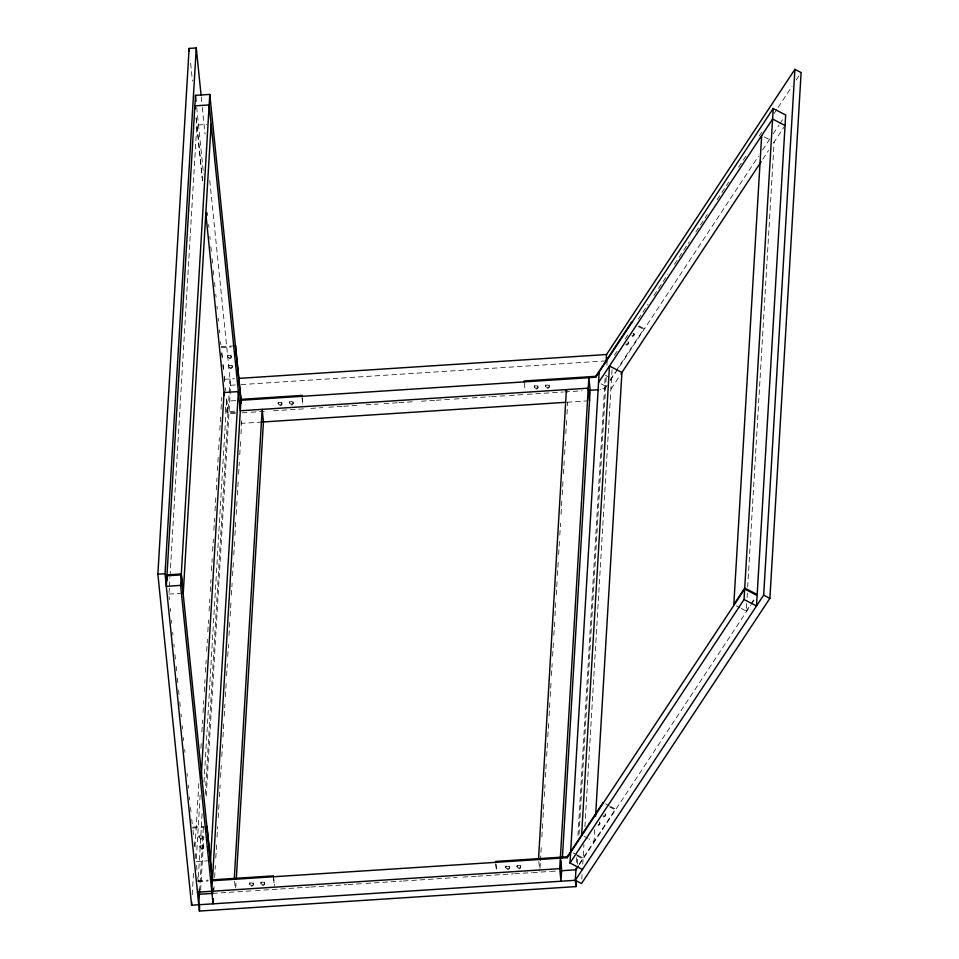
<?xml version="1.0" encoding="UTF-8"?>
<svg xmlns="http://www.w3.org/2000/svg" width="959" height="959" viewBox="0 0 959 959"><rect width="100%" height="100%" fill="white"/><g stroke="black" fill="none" stroke-linecap="round" stroke-linejoin="round"><path stroke-width="0.72" stroke-dasharray="4.79 3.6" d="M169.036 592.602L169.299 588.119M169.383 586.632L169.923 577.666M170.007 576.167L196.811 125.054L206.82 124.406M192.208 894.771L193.55 872.366M195.049 846.965L198.957 781.249M200.91 748.38L201.354 740.911M201.881 731.957L202.601 720.005M203.044 712.537L203.752 700.585M204.279 691.619L204.998 679.667M205.442 672.199L206.149 660.26M206.676 651.293L207.384 639.341M207.827 631.873L208.547 619.922M209.074 610.967L209.781 599.015M210.225 591.547L210.944 579.596M211.471 570.629L212.179 558.677M212.622 551.209L213.33 539.258M213.869 530.303L214.576 518.351M215.02 510.883L215.823 497.433M216.266 489.965L216.974 478.026M217.417 470.557L218.22 457.107M218.664 449.639L219.371 437.688M219.815 430.219L220.606 416.781M221.049 409.313L221.769 397.362M196.367 858.569L200.179 794.34M198.933 837.195L198.981 836.284M227.475 356.736L227.535 355.825M199.94 847.133L199.999 846.222M228.494 366.662L228.542 365.763M202.133 813.544L198.141 880.758L208.163 880.11M204.003 782.172L226.636 401.198L236.645 400.55M202.661 837.818A1.894 1.654 3.4 0 0 200.143 835.936A1.894 1.654 3.4 0 0 199.58 838.765A1.894 1.654 3.4 0 0 202.661 837.818L202.709 836.907A1.894 1.654 3.4 0 0 200.203 835.037A1.894 1.654 3.4 0 0 199.64 837.854A1.894 1.654 3.4 0 0 202.709 836.907M231.203 357.359A1.894 1.654 3.4 0 0 228.686 355.477A1.894 1.654 3.4 0 0 228.122 358.294A1.894 1.654 3.4 0 0 231.203 357.359L231.251 356.448A1.894 1.654 3.4 0 0 228.745 354.566A1.894 1.654 3.4 0 0 228.182 357.395A1.894 1.654 3.4 0 0 231.251 356.448M199.544 891.319L203.452 825.591M205.31 794.22L229.98 378.973M200.635 890.144L203.823 836.368M206.221 796.03L230.628 385.254L209.721 180.064M203.668 847.744A1.894 1.654 3.4 0 0 201.15 845.874A1.894 1.654 3.4 0 0 200.599 848.691A1.894 1.654 3.4 0 0 203.668 847.744L203.716 846.845A1.894 1.654 3.4 0 0 201.21 844.963A1.894 1.654 3.4 0 0 200.647 847.792A1.894 1.654 3.4 0 0 203.716 846.845M232.21 367.285A1.894 1.654 3.4 0 0 229.704 365.403A1.894 1.654 3.4 0 0 229.141 368.232A1.894 1.654 3.4 0 0 232.21 367.285L232.27 366.374A1.894 1.654 3.4 0 0 229.752 364.504A1.894 1.654 3.4 0 0 229.189 367.321A1.894 1.654 3.4 0 0 232.27 366.374M213.917 889.425L214.085 886.44M214.624 877.473L215.331 865.521M215.775 858.053L216.578 844.603M217.022 837.135L217.633 826.682M218.172 817.715L218.976 804.277M219.419 796.809L220.126 784.858M220.57 777.389L221.277 765.438M221.805 756.471L222.524 744.532M222.968 737.063L223.759 723.613M224.202 716.145L224.921 704.194M225.365 696.725L226.156 683.288M226.6 675.819L227.307 663.868M227.751 656.4L228.47 644.448M228.997 635.481L229.8 622.043M230.148 616.062L230.951 602.624M231.395 595.155L232.102 583.204M232.546 575.736L233.349 562.286M233.792 554.817L234.595 541.379M234.943 535.398L235.746 521.96M236.19 514.492L236.981 501.042M237.341 495.072L238.144 481.622M238.587 474.154L239.294 462.202M239.738 454.734L240.541 441.296M240.985 433.828L241.752 420.737M235.746 887.998L236.19 880.53M249.592 884.222L249.64 883.311M278.134 403.763L278.182 402.852M253.308 884.845A1.894 1.654 3.4 0 0 250.802 882.963A1.894 1.654 3.4 0 0 250.239 885.792A1.894 1.654 3.4 0 0 253.308 884.845L253.368 883.934A1.894 1.654 3.4 0 0 250.85 882.052A1.894 1.654 3.4 0 0 250.287 884.881A1.894 1.654 3.4 0 0 253.368 883.934M281.85 404.374A1.894 1.654 3.4 0 0 279.345 402.504A1.894 1.654 3.4 0 0 278.781 405.321A1.894 1.654 3.4 0 0 281.85 404.374L281.91 403.475A1.894 1.654 3.4 0 0 279.393 401.593A1.894 1.654 3.4 0 0 278.829 404.422A1.894 1.654 3.4 0 0 281.91 403.475M260.884 883.491L260.932 882.58M289.426 403.02L289.486 402.121M264.612 884.114A1.894 1.654 3.4 0 0 262.095 882.232A1.894 1.654 3.4 0 0 261.531 885.049A1.894 1.654 3.4 0 0 264.612 884.114L264.66 883.203A1.894 1.654 3.4 0 0 262.143 881.321A1.894 1.654 3.4 0 0 261.591 884.15A1.894 1.654 3.4 0 0 264.66 883.203M293.154 403.643A1.894 1.654 3.4 0 0 290.637 401.773A1.894 1.654 3.4 0 0 290.074 404.59A1.894 1.654 3.4 0 0 293.154 403.643L293.202 402.744A1.894 1.654 3.4 0 0 290.697 400.862A1.894 1.654 3.4 0 0 290.133 403.679A1.894 1.654 3.4 0 0 293.202 402.744M505.681 867.595L505.741 866.684M534.223 387.124L534.283 386.225M509.409 868.207A1.894 1.654 3.4 0 0 506.891 866.337A1.894 1.654 3.4 0 0 506.328 869.154A1.894 1.654 3.4 0 0 509.409 868.207L509.457 867.308A1.894 1.654 3.4 0 0 506.951 865.426A1.894 1.654 3.4 0 0 506.388 868.255A1.894 1.654 3.4 0 0 509.457 867.308M537.951 387.748A1.894 1.654 3.4 0 0 535.434 385.866A1.894 1.654 3.4 0 0 534.882 388.695A1.894 1.654 3.4 0 0 537.951 387.748L538.011 386.837A1.894 1.654 3.4 0 0 535.494 384.967A1.894 1.654 3.4 0 0 534.93 387.784A1.894 1.654 3.4 0 0 538.011 386.837M516.985 866.852L517.033 865.953M545.527 386.393L545.575 385.482M520.701 867.475A1.894 1.654 3.4 0 0 518.196 865.593A1.894 1.654 3.4 0 0 517.632 868.422A1.894 1.654 3.4 0 0 520.701 867.475L520.761 866.564A1.894 1.654 3.4 0 0 518.244 864.694A1.894 1.654 3.4 0 0 517.68 867.511A1.894 1.654 3.4 0 0 520.761 866.564M549.243 387.016A1.894 1.654 3.4 0 0 546.738 385.134A1.894 1.654 3.4 0 0 546.174 387.963A1.894 1.654 3.4 0 0 549.243 387.016L549.303 386.105A1.894 1.654 3.4 0 0 546.786 384.223A1.894 1.654 3.4 0 0 546.222 387.052A1.894 1.654 3.4 0 0 549.303 386.105M540.001 868.243L540.361 862.273M540.444 860.774L541.332 845.838M541.871 836.871L542.674 823.433M543.022 817.452L543.825 804.014M544.268 796.545L544.976 784.594M545.419 777.126L546.222 763.676M546.666 756.207L547.457 742.769M547.817 736.788L548.62 723.35M549.063 715.882L549.855 702.432M550.214 696.462L551.005 683.012M551.449 675.544L552.168 663.604M552.612 656.124L553.403 642.686M553.846 635.218L554.65 621.768M555.009 615.798L555.8 602.36M556.244 594.88L557.047 581.442M557.395 575.472L558.198 562.022M558.641 554.554L559.445 541.116M559.792 535.134L560.512 523.182M561.039 514.228L561.842 500.778M562.19 494.808L562.993 481.358M563.436 473.89L564.24 460.452M564.587 454.47L565.39 441.032M565.834 433.564L566.625 420.114M566.985 414.144L567.692 402.193M576.359 862.381L576.719 856.411M577.965 835.493L605.201 376.923M577.27 864.191L577.798 855.224M579.044 834.318L606.292 375.748M606.915 365.283L607.179 360.8M581.789 879.055L582.065 874.572M582.772 864.215L583.935 844.603M584.894 826.766L612.058 369.694M594.772 829.559L594.065 841.511L589.078 838.921M599.795 824.129L599.843 823.218M628.337 343.67L628.385 342.759M605.441 815.57L605.501 814.671M633.983 335.111L634.043 334.2M610.535 806.447L615.51 809.024L615.462 809.935L609.229 806.711M639.078 325.976L644.052 328.565L644.004 329.464L637.771 326.24M741.271 608.497L746.258 611.075L746.701 603.607M747.061 597.637L747.325 593.153M747.672 587.184L774.117 142.04M614.407 355.25L617.704 350.275M625.1 339.066L628.397 334.08M638.262 319.131L648.128 304.195M653.894 295.48L667.872 274.31M674.453 264.336L689.257 241.932M695.838 231.958L707.358 214.528M717.224 199.58L728.744 182.15M738.61 167.202L746.833 154.747M759.18 136.07L762.465 131.095M773.985 113.653L777.269 108.679M778.097 107.432L792.074 86.262M796.186 80.029L801.125 72.56M606.172 385.926L604.518 388.419L600.046 388.707M610.284 379.692L615.234 372.212M616.05 370.965L644.052 328.565M606.939 385.59L604.47 389.33L599.998 389.618M610.236 380.603L758.449 156.197M762.573 149.952L770.005 138.707M773.302 133.709L779.068 124.97M779.895 123.723L784.018 117.477M611.003 389.006L620.077 375.269M762.777 159.218L768.555 150.479M773.505 142.975L784.222 126.744M579.272 863.891L615.51 809.024M746.258 611.075L750.154 605.165M750.933 603.99L754.841 598.08M579.224 864.802L750.525 605.441M751.353 604.182L755.476 597.937M221.229 346.667L234.104 345.839M221.169 347.578L231.191 346.93M224.262 379.344L234.464 378.685M230.628 385.254L239.594 384.679M241.081 384.583L605.68 360.908M234.595 411.159L226.012 411.723L225.401 405.777M235.351 412.394L227.966 412.873L226.324 396.69M235.303 413.305L227.918 413.785L226.12 396.127M242.219 412.849L250.071 412.346M251.186 412.274L267.789 411.195M273.579 410.812L304.938 408.774M310.92 408.39L322.859 407.611M328.841 407.227L342.279 406.352M343.766 406.256L360.188 405.189M366.17 404.806L378.11 404.027M384.091 403.643L397.529 402.768M399.016 402.672L415.451 401.605M421.421 401.21L434.859 400.347M436.357 400.251L452.78 399.184M454.266 399.076L470.701 398.009M472.188 397.913L490.109 396.75M491.607 396.654L508.03 395.587M509.517 395.492L525.952 394.425M527.438 394.329L563.281 392.003M564.779 391.907L582.101 390.781M261.987 422.044L241.596 423.363L241.32 420.569M567.141 402.229L586.62 400.958M168.94 594.101L180.388 593.357M192.687 827.137L204.123 826.394M192.627 828.037L204.075 827.293M196.187 861.566L207.635 860.822M198.093 881.669L208.103 881.021M212.658 893.38L254.003 890.695M255.49 890.599L309.254 887.111M310.74 887.015L346.583 884.689M348.081 884.582L364.504 883.515M365.99 883.419L401.833 881.093M403.331 880.997L457.083 877.509M463.053 877.125L476.503 876.25M477.99 876.154L513.293 873.853M514.779 873.757L531.754 872.654M532.677 872.594L549.663 871.491M550.574 871.431L558.03 870.952M764.155 136.873L771.635 140.745M605.393 375.269L609.133 377.199M601.041 383.84L608.509 387.712M736.296 605.92L740.024 607.85M605.549 803.858L609.289 805.8M584.091 836.344L587.831 838.274M573.17 852.887L576.91 854.817M578.157 855.464L583.132 858.041M576.85 855.728L583.084 858.952M524.297 383.276L525.208 390.757M538.838 861.446L539.833 871.228M495.947 864.239L496.51 869.825M495.755 863.747L496.462 870.724M302.289 398.201L302.996 405.189M301.941 396.307L302.804 404.698M201.258 96.931L202.157 105.838M202.313 107.324L205.034 134.044M221.829 352.552L222.272 356.964M223.027 364.324L223.471 368.736M224.226 376.096L224.67 380.507M225.425 387.868L225.725 390.804M196.691 107.216L203.5 174.035M207.432 212.634L207.731 215.607M208.642 224.514L208.942 227.487M209.841 236.393L210.153 239.366M210.908 246.787L211.364 251.246M212.119 258.666L212.574 263.114M213.33 270.546L213.785 274.993M214.54 282.425L214.984 286.873M215.751 294.305L216.051 297.266M216.95 306.173L217.261 309.146M218.161 318.052L218.472 321.025M219.371 329.932L219.683 332.905M220.582 341.812L220.882 344.784M221.769 353.463L222.224 357.875M222.968 365.235L223.423 369.647M224.166 377.007L224.67 381.898M190.625 63.258L192.435 81.071M196.223 118.185L202.565 180.532M273.459 875.867L274.454 885.648M196.056 117.669L202.565 181.575M273.543 878.168L274.394 886.56M234.583 881.213L235.291 888.19M213.306 888.214L213.737 892.409M169.048 596.594L169.359 599.555M170.258 608.474L170.558 611.434M171.469 620.341L171.769 623.314M172.68 632.221L172.98 635.194M173.891 644.1L174.19 647.073M174.946 654.494L175.401 658.953M176.156 666.373L176.612 670.832M177.367 678.253L177.823 682.712M178.578 690.132L179.033 694.58M179.789 702.012L180.244 706.459M180.999 713.892L181.299 716.852M182.21 725.759L182.51 728.732M183.421 737.639L183.72 740.612M184.631 749.518L184.931 752.491M187.053 773.278L187.353 776.251M188.264 785.157L188.563 788.13M189.474 797.037L189.774 799.998M190.529 807.43L190.985 811.877M191.74 819.31L192.196 823.757M192.987 830.074L193.586 835.96M194.186 841.846L194.629 846.258M195.384 853.618L195.78 858.94M196.583 865.39L196.979 870.7M197.782 877.149L198.177 882.472M198.981 888.921L199.424 893.332M599.471 822.882A1.894 1.654 3.4 0 1 598.092 825.471M604.793 813.999A1.894 1.654 3.4 0 1 602.779 816.756M599.531 821.983A1.894 1.654 3.4 0 1 598.152 824.56M605.405 813.807A1.894 1.654 3.4 0 1 602.839 815.845M628.025 342.423A1.894 1.654 3.4 0 1 625.676 344.844M632.916 333.3A1.894 1.654 3.4 0 1 631.801 336.429M628.073 341.512A1.894 1.654 3.4 0 1 626.203 344.077M633.959 333.348A1.894 1.654 3.4 0 1 631.849 335.518"/><path stroke-width="1.44" d="M606.088 361.987L606.532 354.518L794.903 69.336L801.125 72.56L769.885 598.344L581.526 883.539L575.304 880.302L191.596 905.224L157.875 574.201L189.115 48.418L196.271 47.95L201.102 95.456M576.299 880.626L575.939 886.596L199.388 911.05L165.032 573.746L196.271 47.95M167.393 580.255L166.986 574.897L195.48 95.337L209.793 94.414L241.224 403.068M180.616 585.386L181.239 574.873L166.938 575.808L166.315 586.321L180.616 585.386L213.054 903.834L213.366 898.571M211.124 124.131L183.253 593.165L181.299 573.962L209.793 94.414M191.596 905.224L191.764 902.239M201.162 777.905L224.058 392.519L238.359 391.596L210.5 860.631M198.741 904.757L199.544 891.319M199.388 911.05L199.652 906.567M206.94 827.114L206.988 826.202L212.454 879.835L273.459 875.867L273.399 876.778M235.482 346.643L235.53 345.743L240.997 399.364L211.771 891.247M234.296 878.408L262.155 409.373L263.437 421.948L236.286 879.043M301.941 396.307L302.001 395.408L240.997 399.364M495.611 862.345L495.659 861.434L567.248 856.783L603.055 802.575L603.007 803.474M524.153 381.886L524.201 380.975L595.791 376.324L631.597 322.104L631.549 323.015M538.55 858.653L566.409 389.606L566.697 392.411M559.708 868.662L560.332 858.137L561.614 870.724L560.991 881.237L559.708 868.662L197.47 892.182M560.392 857.238L588.874 377.678L590.157 390.253L562.382 857.861M181.239 574.873L212.395 880.734L567.189 857.694L567.248 856.783M240.949 400.275L595.743 377.235L595.791 376.324M582.461 869.465L570.006 863.016L570.629 852.503M570.677 851.592L599.171 372.032M575.939 886.596L575.304 880.302L576.011 868.351M581.61 835.049L609.468 366.014L621.923 372.464L595.575 816.109M761.662 135.579L733.803 604.626L744.723 588.083L773.218 108.523L785.673 114.984L757.178 594.532L744.723 588.083M744.052 599.507L744.675 588.994L757.13 595.443L756.507 605.956L744.052 599.507L570.006 863.016M575.304 880.302L763.664 595.119L794.903 69.336M595.743 377.235L773.218 108.523M598.548 382.557L772.594 119.048L785.049 125.497M620.905 374.022L761.122 161.711M567.189 857.694L744.675 588.994M578.397 866.049L575.927 869.789L561.015 870.76M238.947 378.385L606.532 354.518M589.557 390.301L598.5 389.714M262.502 422.008L565.642 402.324M157.875 574.201L165.032 573.746M166.986 574.897L181.299 573.962M212.658 893.38L199.376 894.244L199.076 891.307M763.664 595.119L769.885 598.344M589.533 400.766L588.251 388.191L240.313 410.788L209.158 104.927L194.857 105.85L195.157 108.823M560.667 860.031L561.53 868.41M195.48 95.337L196.08 101.282M189.115 48.418L189.414 51.378M205.741 212.754L224.358 395.468"/></g></svg>
